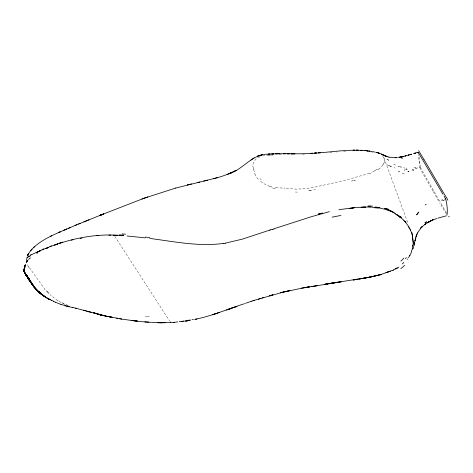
<?xml version="1.0" encoding="UTF-8"?>
<svg xmlns="http://www.w3.org/2000/svg" width="473" height="473" viewBox="0 0 473 473"><rect width="100%" height="100%" fill="white"/><g stroke="black" fill="none" stroke-linecap="round" stroke-linejoin="round"><path stroke-width="0.35" stroke-dasharray="2.37 1.77" d="M252.884 165.662L252.872 166.36A12.103 9.572 -15.7 0 0 252.884 166.774M384.177 162.541L384.212 159.147A4.31 3.311 -15.8 0 0 384.035 158.142L382.036 155.505M383.538 163.788L384.005 162.978A5.824 4.736 52 0 0 384.206 162.558M383.29 164.161L382.864 164.752M374.799 170.771L371.039 172.834M376.159 169.872L377.283 169.304M413.426 170.156L412.562 170.587L414.449 170.144M259.89 156.805C256.171 158.083 253.15 161.21 252.925 165.266A7.952 6.326 15.4 0 0 252.866 165.662M408.832 171.622L407.88 171.847L409.76 171.338M369.525 173.319L343.906 180.603L313.268 187.468L304.73 188.774L296.104 189.129L284.841 188.278M414.141 169.127L412.208 169.381L414.147 169.157M407.779 171.557L408.731 171.327M415.998 168.554L415.063 168.82M262.61 155.995L268.711 155.197M315.627 153.713L315.101 153.814M313.634 189.98L315.444 189.655M336.344 152.028L337.013 151.945M332.076 152.543L329.906 152.702M345.651 151.36L343.546 151.526M272.897 154.908L272.099 154.967M304.399 154.31L302.578 154.405M413.893 167.761L415.85 167.708L414.862 167.696M269.835 155.067L271.076 155.014M406.206 169.772L407.223 169.724L405.184 169.807M278.969 154.369L282.759 154.399M295.43 192.026L297.322 192.127M275.877 187.663L283.824 188.148M147.588 316.549L145.643 316.135L149.486 316.721M405.875 168.175L406.94 168.364M272.401 187.202L271.662 187.054M400.365 166.916L401.482 167.158L398.041 166.159L400.365 166.916L399.212 166.549M403.7 167.679L404.823 168.092M388.901 165.781L387.47 164.888L390.19 166.254M67.361 305.404L67.87 305.593M269.781 186.516L263.532 183.518L259.742 180.692M65.824 304.819L66.338 305.014M393.938 167.572L395.174 168.051M66.303 304.636L68.49 305.546M64.813 304.405L58.398 301.1M395.629 165.166L393.075 163.8M62.004 302.685L64.145 303.832M57.741 300.686L50.067 294.703M49.133 293.828L48.181 292.917M258.323 179.308L256.863 177.747M47.625 292.355L45.13 289.506M28.617 266.737L26.748 263.727A7.107 2.418 31.6 0 1 26.707 263.532L26.665 263.136M29.35 267.635L44.492 288.684M446.453 212.915L439.991 201.752M114.809 236.364L169.511 320.883M446.382 214.139L439.707 202.899M439.624 201.102L428.384 181.36A68.857 13.51 73.2 0 0 426.912 178.741M433.085 191.234L420.396 169.239A2.235 0.461 74.3 0 1 420.278 168.991L419.847 167.596L418.759 167.613L419.847 167.596L418.422 154.535M438.577 200.913L434.226 193.262A106.171 20.268 72.6 0 0 433.085 191.21M383.981 158L407.785 222.682M253.286 168.524L253.587 169.364A17.123 10.424 -78 0 1 253.658 169.783M420.349 167.294L425.948 177.139A61.703 12.192 73.3 0 1 426.912 178.747M253.711 169.73L254.687 172.958M420.343 167.288L418.93 155.599M254.953 173.946L256.591 177.405A7.326 6.285 13.8 0 0 256.863 177.747M383.455 163.824A7.627 2.176 -46.3 0 1 383.207 164.184M383.041 164.858A17.324 15.78 22.8 0 1 380.552 167.708A15.479 13.309 1.9 0 1 378.814 168.932M378.962 169.027A19.872 15.183 -8.2 0 1 377.673 169.766M374.787 170.759A9.584 9.395 27.7 0 1 376.136 169.831M371.098 173.006A54.229 52.125 -0.1 0 1 369.579 173.496M283.824 188.065A31.058 28.463 56 0 1 284.847 188.195M275.936 188.012A39.584 30.13 30 0 1 274.902 187.917M275.12 188.692A25.826 17.773 25.3 0 1 272.519 188.372M271.679 186.794A14.74 11.5 28.7 0 1 270.999 186.628M271.029 186.51A11.127 9.448 33.1 0 1 269.888 186.143M261.262 179.811A24.892 11.908 36.4 0 1 259.979 178.611M254.539 173.142A41.281 20.363 -87.1 0 1 254.805 174.123M253.593 168.459A11.594 8.963 10.7 0 1 253.043 166.762M259.417 156.315A17.235 12.038 25.3 0 1 261.581 155.463M268.8 155.298A13.717 7.391 16.1 0 1 269.912 155.174M272.424 155.576A30.497 19.801 22.5 0 1 271.384 155.647M322.651 152.205A20.794 12.937 -0.8 0 1 323.171 152.176M58.475 301.029A11.181 3.453 29.5 0 1 57.836 300.633M46.957 291.179A16.419 1.165 44.5 0 1 48.311 292.409M48.27 292.716A23.319 14.71 63.8 0 1 47.72 292.154M44.97 289.754A28.439 18.429 68.1 0 1 44.32 288.926M28.144 266.624A24.685 7.899 34.2 0 1 28.883 267.505M402.541 158.077L401.506 158.485L402.547 158.1M417.83 167.868L415.95 168.323L417.83 167.868M404.356 173.384L402.375 173.615L404.356 173.384M353.52 180.58L351.675 181.035L355.394 180.314L353.52 180.58M405.219 169.925L404.238 170.109L405.219 169.931M311.784 190.152L308.089 190.477L311.784 190.152M399.342 171.22L398.319 171.315L400.436 171.338L399.342 171.22M388.853 160.229L386.216 158.952L388.853 160.229M391.455 166.673L388.759 165.266L391.455 166.673"/><path stroke-width="0.71" d="M418.309 153.051L418.41 152.619L442.97 194.314M186.628 320.86L184.866 321.155L190.122 320.339L186.604 320.901L188.372 320.641M29.432 280.087L29.427 280.17C24.708 274.843 21.451 263.307 24.631 272.726L29.468 280.353L24.59 272.667L23.656 269.858L24.631 272.726L29.539 279.957M48.624 299.06L46.933 298.037L50.12 299.521C41.5 295.82 34.488 288.642 29.781 280.572L29.781 280.489M29.781 280.572L29.781 280.56C33.571 287.182 38.881 293.018 45.337 296.973M100.093 314.793L93.749 312.949L107.797 316.526L103.824 315.745M24.72 267.44L25.057 265.099L24.158 269.338L24.726 267.481L24.147 269.291L24.732 267.517L24.501 268.504M53.414 301.159L51.658 300.396M24.909 266.382L25.471 264.247M412.675 246.013L412.355 248.573M415.531 238.422L413.201 248.638M415.182 240.29L415.058 240.964L416.335 235.584M24.779 267.304L24.974 266.21M412.769 245.511L413.095 244.021M414.236 245.061L414.756 242.779M24.732 267.517L24.153 269.32L24.472 268.422M412.267 248.981L411.658 250.891M411.356 251.92L411.557 251.222M411.256 252.275L411.007 253.073A5.753 2.791 79.5 0 1 410.842 253.422L409.967 255.207M415.779 237.34L417.458 232.982M27.428 256.029L29.681 251.938L33.5 247.627M416.275 235.773L416.902 234.123M417.387 233.106L421.201 227.655L425.594 223.841L424.594 224.592L431.163 220.607L437.105 218.372M409.742 255.645L408.453 257.684M407.566 258.932L407.241 259.364M24.164 269.368L24.643 268.776M30.698 250.566L31.981 249.105M28.522 259.5L30.485 257.88M418.102 212.868L418.877 212.058M34.813 246.451L33.364 247.757C40.991 240.55 50.641 236.051 60.148 231.894L58.339 232.675L66.776 229.027L65.085 229.748M446.364 215.818L438.116 218.083M371.825 151.49L368.786 151.064L369.774 151.212C350.079 148.297 330.278 152.619 310.572 153.376L312.499 153.246C297.718 154.476 282.872 153.081 268.096 154.186C252.186 153.731 243.246 169.505 228.944 173.81L232.521 172.213L230.664 173.094M27.889 256.981L28.321 256.673M250.997 160.028L254.167 157.834M30.047 256.147L29.072 256.869M28.581 256.496L29.013 256.206M444.756 199.275L445.596 198.737L444.052 195.999M29.923 255.627L30.899 255.053M398.816 267.127L397.089 268.09M36.445 252.499L37.864 251.748M31.431 254.764C59.923 240.869 91.951 232.349 123.808 235.702M234.366 171.291L236.11 170.392L227.07 174.537M425.18 204.862L426.108 204.383M51.811 235.702L50.28 236.459M49.89 246.628L51.462 245.848M395.936 268.682L393.305 269.917M395.588 268.96L397.279 268.15M75.012 225.509L87.44 220.459L83.768 221.867M76.762 224.734L70.051 227.637M392.419 270.314L381.634 274.299M43.687 248.875L42.192 249.555M63.376 230.481L70.099 227.619L68.313 228.37M78.382 224.054L80.168 223.303M103.617 213.944L87.334 220.483M87.073 220.595L89.013 219.797M228.134 309.513L233.402 307.556L231.652 308.1M101.506 214.76L99.702 215.487L103.723 213.914L101.878 214.636M226.407 310.063L231.587 308.225M251.068 301.366L253.463 300.568M228.873 173.828L221.382 176.524L213.518 178.699M101.831 214.653L99.969 215.375L144.088 198.234L141.924 199.009M217.746 313.025L219.46 312.369M147.895 196.874L143.898 198.305L175.767 188.035M258.359 299.243L260.138 298.599M246.084 303.122L250.465 301.591A12.493 7.379 -6.6 0 0 251.104 301.402M269.557 230.174L242.389 239.125L226.685 242.832M228.152 309.448L229.913 308.822M244.967 303.518L245.339 303.388M244.222 303.778C227.75 309.017 211.685 316.147 194.651 319.381M269.314 295.832L273.004 294.809L269.308 295.808M54.673 245.061L57.883 243.873L54.673 245.032M273.867 228.814L311.264 216.74L329.397 211.668M215.995 313.623L217.722 313.055M252.889 300.923L254.687 300.331M270.651 229.813L272.661 229.198M417.257 152.525L413.461 153.619M175.595 188.088L217.42 177.688M261.953 298.043L263.798 297.517M280.454 292.781L301.543 288.223L337.03 282.458L333.004 283.061M410.641 154.423L411.599 154.157M380.257 274.701L369.046 277.29M406.833 155.505L404.876 156.037M282.328 292.279L286.124 291.338M71.263 240.178L72.99 239.716M320.511 213.494L318.359 214.062L322.71 213.033M195.29 319.417L196.975 318.973M442.941 200.587L444.005 200.316M207.688 180.172L203.709 181.124M189.596 184.381L187.456 184.896L191.559 183.914M441.599 200.132L442.663 199.884M197.726 182.501L199.813 182.022M285.503 291.48L254.338 300.302A19.174 13.179 -3 0 1 253.451 300.538M371.695 276.735L375.822 275.789L369.644 277.196L373.717 276.279M369.65 277.178L353.254 279.992L357.34 279.354M368.39 277.426L327.08 283.93M96.835 235.708L98.762 235.329M361.443 278.674L363.489 278.272M401.778 156.823L400.743 157.006L401.961 156.776M226.165 242.933L225.385 243.081M80.162 238.481L81.959 238.138M359.368 279.07L369.655 277.107L363.453 278.325M400.891 156.983L401.926 156.788L398.656 157.29L399.762 157.154M334.99 282.618L325.016 284.267L326.991 283.889M325.016 284.267L332.98 282.913M400.743 157.006L401.672 156.835M303.359 287.815L309.247 286.916L301.413 288.152M315.142 285.964L317.111 285.621L311.204 286.597M338.845 209.699L355.72 207.476L368.698 206.979M307.29 287.253L305.327 287.549L309.247 286.934M184.127 320.919L182.986 321.102M186.403 320.546L186.87 320.469M188.757 320.168L190.164 319.949M180.964 321.415L179.208 321.681M223.416 243.406C198.79 246.865 174.129 241.532 149.764 238.427M177.813 321.882L174.72 322.261M191.967 319.689L193.362 319.517M351.865 208.12L354.153 207.824L349.571 208.357M396.256 157.728L395.168 157.728L397.373 157.586M173.307 322.385L156.238 322.58M370.247 206.098L367.917 206.204L372.588 206.074M110.901 235.164L108.843 235.193M395.298 157.598L389.427 157.184M165.237 322.734L161.6 322.823M277.497 153.755L275.599 153.796L279.407 153.713M374.533 207.399L369.715 207.05M155.641 322.551L151.863 322.344M148.634 322.148L144.868 321.93M151.33 322.314L144.283 321.871M377.625 207.286L375.237 207.121L380.014 207.682M143.792 321.835L133.995 320.83M127.036 235.986L145.448 237.889M417.198 152.619L418.303 152.732M365.682 150.674L364.582 150.544M106.561 316.218L121.46 319.05L135.343 320.978M131.488 320.493L133.416 320.747M375.012 152.087L372.878 151.667M119.799 318.749L121.756 319.086M116.541 318.134L117.848 318.364M73.179 307.746L61.011 304.458M111.93 317.33L107.933 316.52L111.93 317.33L109.925 316.715M371.991 151.957L372.547 152.075M105.952 316.1L104.35 315.763M103.959 315.68L100.388 314.87M87.499 311.547L89.521 312.003M387.937 156.947L389.226 157.243M375.994 152.306L380.304 153.577L388.173 156.9M93.749 312.984L95.8 313.481M94.263 312.901L101.955 315.213L99.915 314.74M95.717 313.451L73.699 307.651M69.164 306.888L65.002 305.741M89.645 311.896L91.691 312.411M99.886 314.722L101.955 315.26L97.881 314.125M86.228 311.033L87.606 311.405M83.479 310.288L85.542 310.85M75.579 308.195L76.65 308.532M72.576 307.273L72.948 307.403M388.735 210.053L386.672 209.297L390.692 210.852L386.654 209.214M61.07 304.464L55.323 302.206M390.864 211.295L385.229 209.32L379.299 207.99A47.738 38.538 -6.7 0 0 378.311 207.759M418.64 150.651L422.495 157.095A102.133 23.484 76.2 0 0 423.873 159.33M48.571 299.066L50.055 299.705L48.553 299.042M399.372 216.859L400.72 217.479M50.114 299.61L51.658 300.379M390.763 211.159L394.435 213.033M400.578 216.835L399.224 216.078L401.766 217.426M392.744 212.164L395.463 213.695M53.343 301.183L55.3 302.2M397.758 215.209L396.167 214.245L399.277 216.297M46.933 298.037L48.613 299.06M45.349 297.038L37.887 291.167L34.624 287.673L29.764 280.66C33.66 287.123 38.703 292.964 45.272 296.772M45.325 297.009L37.911 291.197L43.622 295.767M41.831 294.318L37.917 291.208L40.276 293.378M41.843 294.372L37.917 291.208L43.64 295.838M404.776 221.334L405.958 222.091L404.575 221.098M449.114 216.835L449.143 216.853A4.44 0.999 73.3 0 1 448.948 216.687L448.741 216.427M33.731 286.354L29.675 280.684C33.134 285.722 36.711 290.966 41.831 294.466L37.911 291.197M400.844 217.645L403.64 220.164M31.898 283.64L29.639 280.649L33.27 285.674L24.631 272.726L23.833 269.48L24.59 272.596L29.628 279.986L28.847 278.78M40.217 293.349L34.594 287.596L29.693 280.696L33.985 286.727M446.991 214.996C447.789 210.905 447.044 203.668 445.596 198.737M33.482 285.994L29.663 280.672L32.82 285.012M404.77 221.305L409.163 227.2M23.656 269.858L24.59 272.655L29.61 279.975L26.24 274.843M29.633 280.643L31.023 282.328M30.562 281.128L27.345 276.409L27.582 276.752M30.562 281.122L29.663 280.034L30.467 281.116M30.538 281.222L29.687 280.075L31.437 282.464M29.663 280.672L33.057 285.367M34.18 287.016L29.681 280.69L34.618 287.661L33.577 285.538M34.547 287.554L29.704 280.702L34.523 287.525M30.331 280.708L30.591 281.08M28.315 277.799L28.546 278.13M34.618 287.661L29.764 280.666M29.273 279.182L29.509 279.525M24.59 272.602L23.697 269.675L24.62 272.673L29.468 279.998M25.081 273.217L29.61 279.975M25.566 274.121L25.069 273.382L29.497 280.418L24.708 272.844M29.024 279.307L31.236 282.653M27.611 276.942L26.003 274.506L27.605 276.936L26.884 275.753M113.981 235.087L114.253 235.513M170.162 321.882L170.587 322.551M29.45 280.288L24.602 272.679L23.851 269.48L24.608 272.661M29.45 280.294L24.614 272.696L23.697 269.965M423.873 159.3L442.627 191.281A83.372 20.534 75 0 0 444.194 193.883L446.701 197.885A14.007 3.175 73.4 0 1 447.493 199.364L447.86 200.233M24.874 273.087L29.468 280.353M25.306 273.731L29.492 280.406L26.317 275.245M26.068 274.872L29.497 280.418M27.062 276.362L29.515 280.448M27.304 276.729L29.539 280.495L28.534 278.579M24.655 272.72L23.946 269.521M409.517 227.874L410.262 229.624M410.523 230.28L412.084 234.064A50.599 35.729 -6.4 0 1 412.273 234.821L413.183 241.869A14.521 10.028 -15.2 0 1 413.231 244.015M411.894 232.503L413.343 243.666M409.186 228.134L409.246 228.536M26.435 260.842L26.991 258.016A23.656 8.573 30.3 0 1 28.12 257.141M412.574 245.972A27.665 19.381 35.2 0 1 412.675 245.469M412.403 248.621A7.048 3.583 68.1 0 1 412.308 249.029M409.937 255.142A9.98 4.736 -89.8 0 1 409.719 255.58M406.384 257.578A45.562 23.887 -22.3 0 1 405.456 258.755M403.924 258.104A58.416 38.579 -5.8 0 1 400.879 261.084M403.877 262.426A44.699 32.82 10.9 0 1 402.287 263.887M404.569 265.294A27.99 19.63 6.2 0 1 400.814 268.575M396.918 268.008A29.22 13.279 -13.2 0 1 395.765 268.587M393.625 270.089A50.765 20.357 -14.4 0 1 392.732 270.491M381.729 274.523A47.01 42.854 21.1 0 1 380.345 274.931M174.697 322.48A53.112 42.032 -32.2 0 1 173.278 322.604M26.855 257.531A22.816 0.591 -30.7 0 1 26.979 257.436M36.805 253.374A31.407 2.3 -25.3 0 1 37.775 252.848M30.603 254.982A40.453 14.261 2.6 0 1 31.123 254.687M122.182 233.91A101.104 22.615 7.9 0 1 125.652 234.2M145.406 237.068A163.268 64.097 8.6 0 1 149.775 237.606M225.455 243.341A42.629 32.306 -3.3 0 1 223.475 243.672M269.563 230.191A41.565 39.566 -79.8 0 1 270.651 229.831M273.973 229.062A59.622 55.146 27.6 0 1 272.767 229.452M332.052 217.184A126.001 86.636 1 0 1 340.956 215.487M368.709 206.878A16.933 12.144 -2.3 0 1 369.732 206.949M374.48 207.736A24.395 18.749 -5.8 0 1 378.164 208.161M391.195 210.899A24.886 18.577 -8.4 0 1 393.087 211.827M395.221 213.908A53.248 39.62 -8.8 0 1 400.601 217.811M403.67 220.164A38.514 16.661 22.5 0 1 404.604 221.098M408.536 226.886A13.309 3.796 47.4 0 1 408.903 227.531M410.322 230.138A32.188 9.454 49.3 0 1 410.067 229.482M24.815 267.251L24.2 269.143L24.815 267.251M28.362 254.137L27.635 255.485L28.569 253.765L27.706 255.343L28.362 254.137M27.765 260.511L26.399 262.314L27.765 260.511M417.369 213.849L416.654 214.807L418.108 212.909L417.369 213.849M421.307 227.454L420.479 228.418L422.141 226.591L421.307 227.454M425.54 223.906L424.594 224.592L425.54 223.906M425.848 222.209L424.967 222.742L426.723 221.843L425.848 222.209M429.224 221.707L427.379 222.765L433.102 219.703L428.296 222.245L429.224 221.707M39.336 251.198L37.905 251.926L40.79 250.536L39.336 251.198M411.492 154.287L410.529 154.695L411.492 154.287M404.048 156.332L402.221 156.959L404.048 156.332M48.394 247.592L45.272 248.715L48.394 247.592M408.672 154.99L407.667 155.381L409.624 154.718L408.672 154.99M259.121 155.599L257.418 156.214L259.121 155.599M216.007 313.587L212.578 314.764L216.007 313.587M236.92 306.403L233.402 307.645L236.92 306.403M390.136 271.266L386.069 272.631L390.136 271.266M61.088 242.661L59.486 243.199L62.732 242.176L61.088 242.661M405.875 155.759L404.918 156.031L405.875 155.765M415.335 153.098L414.395 153.358L415.335 153.098M379.949 274.766L375.822 275.753L379.949 274.766M289.896 290.57L286.106 291.439L289.896 290.57M262.61 154.754L260.83 155.12L262.61 154.754M341.033 281.831L336.977 282.369L341.033 281.831M183.098 321.392L181.336 321.622L183.104 321.392M316.402 152.962L314.468 153.122L316.384 152.962M115.105 235.318L113.094 235.471L117.221 235.4L115.105 235.318M320.274 152.684L318.323 152.826L320.274 152.684M269.959 154.062L268.096 154.186L269.959 154.062M363.441 207.156L361.112 207.298L365.795 207.121L363.441 207.156M273.707 153.879L271.827 153.956L273.707 153.879M293 153.79L291.072 153.82L294.945 153.784L292.988 153.79M354.815 150.213L353.13 150.237L354.815 150.213M285.207 153.743L283.256 153.713L285.207 153.743M123.536 235.235L119.249 235.116L123.536 235.235M289.092 153.784L287.152 153.778L289.109 153.79M358.002 150.195L356.453 150.189L358.002 150.195M159.697 322.716L157.893 322.698L161.577 322.811L159.697 322.716M362.176 150.367L360.875 150.272L362.176 150.367M137.271 321.055L135.993 320.919L137.271 321.055M367.775 150.934L366.752 150.81L367.734 150.934M135.349 320.836L133.404 320.493L135.355 320.854M388.516 209.32L384.472 208.433L388.516 209.32M377.058 152.554L376.017 152.318L377.105 152.566M379.24 153.205L378.14 152.85L379.204 153.193M386.601 156.563L383.881 155.381L386.601 156.563M382.722 154.683L381.516 154.133L382.651 154.677M384.425 155.623L381.877 154.458L384.425 155.623M41.849 294.407L40.27 293.372L41.861 294.448M28.557 278.319L27.475 276.646L28.551 278.319M29.539 280.495L28.285 278.201L29.527 280.471M24.649 272.714L23.91 269.498L24.637 272.702"/></g></svg>
